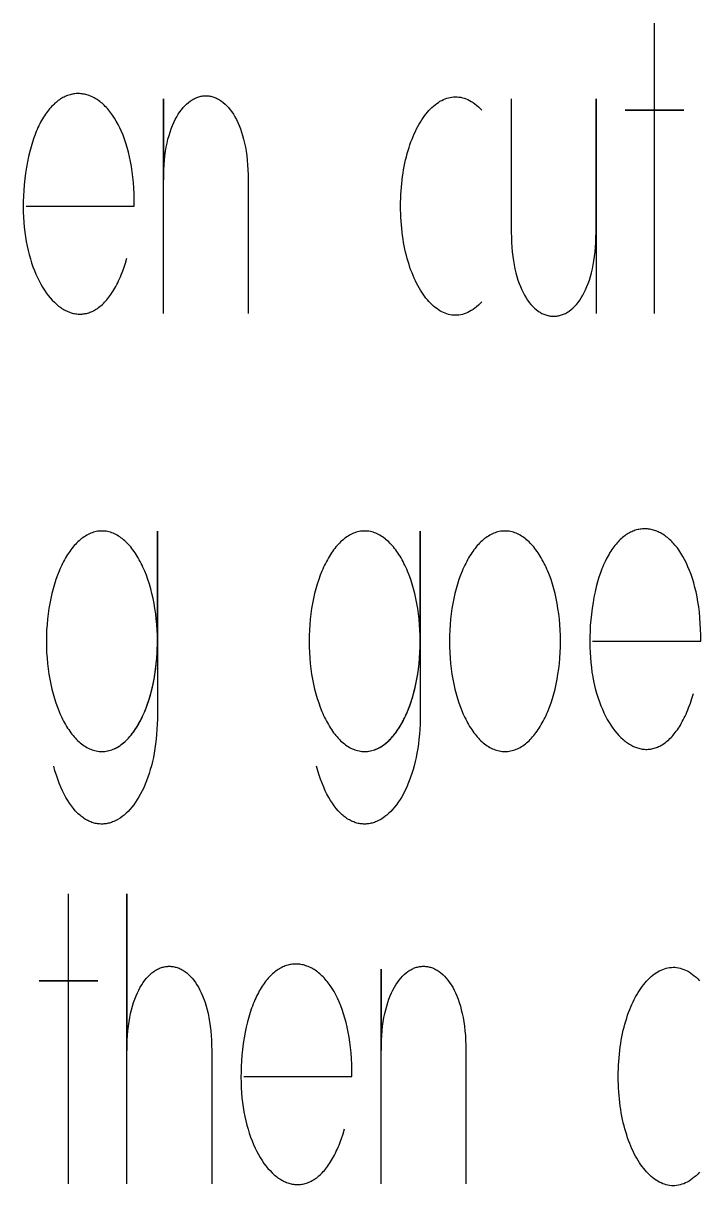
# Model space of a CAD drawing. Extents: x -841 to 6211, y -469 to 2808.
# Drawn here: x -616.8 to -483.8, y 1805.3 to 2033.7 of the extents above; entities that cross this region are included whole.
import ezdxf

# ---------------------------------------------------------------- set-up
doc = ezdxf.new("R2010")
doc.units = 0
doc.layers.add('T5_LOGOLAYER_21', color=18, linetype='CONTINUOUS')

msp = doc.modelspace()

# ---------------------------------------------------------------- linework, layer by layer
at = {"layer": 'T5_LOGOLAYER_21'}
for points in [[(-492.88, 1976.7), (-492.88, 2016.6), (-498.62, 2016.6), (-487.14, 2016.6), (-492.88, 2016.6), (-492.88, 2033.7)], [(-616.27, 1997.79), (-595.04, 1997.79), (-595.04, 1998.99), (-595.07, 2000.16), (-595.12, 2001.3), (-595.2, 2002.41), (-595.31, 2003.49), (-595.43, 2004.53), (-595.59, 2005.54), (-595.76, 2006.52), (-595.96, 2007.47), (-596.17, 2008.38), (-596.41, 2009.26), (-596.67, 2010.11), (-596.94, 2010.92), (-597.23, 2011.7), (-597.54, 2012.44), (-597.86, 2013.15), (-598.2, 2013.83), (-598.56, 2014.47), (-598.92, 2015.08), (-599.3, 2015.65), (-599.5, 2015.92), (-599.7, 2016.18), (-599.9, 2016.44), (-600.1, 2016.69), (-600.31, 2016.92), (-600.51, 2017.15), (-600.72, 2017.37), (-600.94, 2017.58), (-601.15, 2017.78), (-601.37, 2017.97), (-601.59, 2018.16), (-601.81, 2018.33), (-602.03, 2018.5), (-602.26, 2018.65), (-602.48, 2018.8), (-602.71, 2018.94), (-602.94, 2019.06), (-603.17, 2019.18), (-603.4, 2019.29), (-603.63, 2019.39), (-603.87, 2019.48), (-604.1, 2019.57), (-604.33, 2019.64), (-604.57, 2019.7), (-604.81, 2019.76), (-605.04, 2019.8), (-605.28, 2019.83), (-605.52, 2019.86), (-605.76, 2019.88), (-605.99, 2019.88), (-606.23, 2019.88), (-606.47, 2019.87), (-606.71, 2019.84), (-606.94, 2019.81), (-607.18, 2019.77), (-607.42, 2019.72), (-607.65, 2019.66), (-607.89, 2019.59), (-608.12, 2019.51), (-608.36, 2019.42), (-608.59, 2019.32), (-608.82, 2019.21), (-609.05, 2019.09), (-609.28, 2018.96), (-609.5, 2018.82), (-609.73, 2018.67), (-609.95, 2018.51), (-610.18, 2018.34), (-610.4, 2018.16), (-610.62, 2017.97), (-610.83, 2017.77), (-611.05, 2017.56), (-611.26, 2017.34), (-611.47, 2017.11), (-611.68, 2016.87), (-611.88, 2016.62), (-612.08, 2016.36), (-612.28, 2016.09), (-612.48, 2015.81), (-612.68, 2015.52), (-612.87, 2015.22), (-613.05, 2014.91), (-613.24, 2014.59), (-613.42, 2014.26), (-613.6, 2013.91), (-613.77, 2013.56), (-613.94, 2013.2), (-614.11, 2012.82), (-614.27, 2012.44), (-614.43, 2012.04), (-614.59, 2011.64), (-614.74, 2011.22), (-615.03, 2010.36), (-615.3, 2009.45), (-615.56, 2008.5), (-615.79, 2007.51), (-616, 2006.48), (-616.2, 2005.4), (-616.37, 2004.27), (-616.52, 2003.11), (-616.64, 2001.98), (-616.72, 2000.87), (-616.79, 1999.78), (-616.82, 1998.7), (-616.83, 1997.65), (-616.82, 1996.61), (-616.78, 1995.6), (-616.72, 1994.6), (-616.63, 1993.62), (-616.52, 1992.67), (-616.39, 1991.74), (-616.24, 1990.83), (-616.07, 1989.94), (-615.88, 1989.08), (-615.67, 1988.24), (-615.44, 1987.42), (-615.2, 1986.63), (-614.93, 1985.87), (-614.65, 1985.13), (-614.36, 1984.42), (-614.05, 1983.73), (-613.73, 1983.08), (-613.39, 1982.45), (-613.05, 1981.85), (-612.68, 1981.28), (-612.31, 1980.74), (-611.93, 1980.23), (-611.54, 1979.75), (-611.13, 1979.3), (-610.72, 1978.88), (-610.3, 1978.5), (-610.09, 1978.32), (-609.88, 1978.15), (-609.66, 1977.98), (-609.44, 1977.83), (-609.23, 1977.68), (-609.01, 1977.55), (-608.78, 1977.42), (-608.56, 1977.3), (-608.34, 1977.19), (-608.11, 1977.09), (-607.89, 1976.99), (-607.66, 1976.91), (-607.43, 1976.83), (-607.21, 1976.77), (-606.98, 1976.71), (-606.75, 1976.66), (-606.52, 1976.62), (-606.29, 1976.59), (-606.06, 1976.57), (-605.83, 1976.56), (-605.6, 1976.56), (-605.36, 1976.57), (-605.13, 1976.59), (-604.9, 1976.62), (-604.67, 1976.66), (-604.44, 1976.71), (-604.21, 1976.77), (-603.98, 1976.83), (-603.75, 1976.91), (-603.53, 1977), (-603.3, 1977.1), (-603.07, 1977.21), (-602.85, 1977.33), (-602.62, 1977.46), (-602.4, 1977.6), (-602.18, 1977.75), (-601.96, 1977.91), (-601.74, 1978.09), (-601.52, 1978.27), (-601.3, 1978.46), (-601.09, 1978.67), (-600.87, 1978.88), (-600.66, 1979.11), (-600.45, 1979.35), (-600.24, 1979.6), (-600.04, 1979.86), (-599.83, 1980.13), (-599.63, 1980.41), (-599.43, 1980.71), (-599.24, 1981.01), (-599.04, 1981.33), (-598.85, 1981.66), (-598.66, 1982), (-598.47, 1982.35), (-598.29, 1982.72), (-598.11, 1983.1), (-597.93, 1983.48), (-597.75, 1983.88), (-597.58, 1984.3), (-597.41, 1984.72), (-597.09, 1985.61), (-596.77, 1986.54), (-596.47, 1987.53)], [(-589.3, 1976.7), (-589.3, 2018.88), (-589.3, 2002.92), (-589.29, 2003.94), (-589.25, 2004.92), (-589.19, 2005.87), (-589.11, 2006.79), (-589.01, 2007.68), (-588.89, 2008.54), (-588.75, 2009.36), (-588.59, 2010.15), (-588.41, 2010.91), (-588.21, 2011.64), (-588, 2012.33), (-587.77, 2012.99), (-587.52, 2013.62), (-587.26, 2014.22), (-586.99, 2014.78), (-586.7, 2015.32), (-586.4, 2015.82), (-586.09, 2016.29), (-585.77, 2016.72), (-585.44, 2017.12), (-585.1, 2017.5), (-584.75, 2017.83), (-584.4, 2018.14), (-584.04, 2018.42), (-583.85, 2018.54), (-583.67, 2018.66), (-583.48, 2018.77), (-583.29, 2018.87), (-583.1, 2018.96), (-582.91, 2019.05), (-582.72, 2019.12), (-582.53, 2019.19), (-582.34, 2019.25), (-582.15, 2019.3), (-581.95, 2019.35), (-581.76, 2019.38), (-581.57, 2019.41), (-581.37, 2019.43), (-581.18, 2019.45), (-580.98, 2019.45), (-580.79, 2019.45), (-580.59, 2019.43), (-580.4, 2019.41), (-580.2, 2019.38), (-580.01, 2019.35), (-579.81, 2019.3), (-579.62, 2019.25), (-579.43, 2019.19), (-579.24, 2019.12), (-579.05, 2019.05), (-578.86, 2018.96), (-578.67, 2018.87), (-578.48, 2018.77), (-578.29, 2018.66), (-578.11, 2018.54), (-577.93, 2018.42), (-577.56, 2018.14), (-577.21, 2017.83), (-576.86, 2017.5), (-576.52, 2017.12), (-576.19, 2016.72), (-575.87, 2016.29), (-575.56, 2015.82), (-575.26, 2015.32), (-574.97, 2014.78), (-574.7, 2014.22), (-574.44, 2013.62), (-574.2, 2012.99), (-573.97, 2012.33), (-573.75, 2011.64), (-573.56, 2010.91), (-573.38, 2010.15), (-573.21, 2009.36), (-573.07, 2008.54), (-572.95, 2007.68), (-572.85, 2006.79), (-572.77, 2005.87), (-572.71, 2004.92), (-572.67, 2003.94), (-572.66, 2002.92), (-572.66, 1976.7)], [(-526.79, 1978.98), (-527.13, 1978.63), (-527.47, 1978.3), (-527.81, 1978), (-528.16, 1977.73), (-528.5, 1977.48), (-528.85, 1977.26), (-529.2, 1977.06), (-529.54, 1976.88), (-529.89, 1976.73), (-530.24, 1976.61), (-530.59, 1976.51), (-530.93, 1976.43), (-531.28, 1976.37), (-531.63, 1976.34), (-531.97, 1976.33), (-532.32, 1976.34), (-532.66, 1976.38), (-533, 1976.43), (-533.34, 1976.51), (-533.68, 1976.61), (-534.01, 1976.73), (-534.34, 1976.87), (-534.67, 1977.04), (-535, 1977.22), (-535.32, 1977.42), (-535.64, 1977.64), (-535.96, 1977.88), (-536.27, 1978.14), (-536.57, 1978.42), (-536.88, 1978.71), (-537.17, 1979.03), (-537.47, 1979.36), (-537.75, 1979.71), (-538.03, 1980.08), (-538.31, 1980.46), (-538.58, 1980.87), (-538.84, 1981.28), (-539.1, 1981.72), (-539.35, 1982.17), (-539.59, 1982.63), (-539.83, 1983.12), (-540.06, 1983.61), (-540.28, 1984.12), (-540.49, 1984.65), (-540.7, 1985.19), (-540.9, 1985.74), (-541.08, 1986.31), (-541.26, 1986.89), (-541.43, 1987.49), (-541.6, 1988.09), (-541.75, 1988.71), (-541.89, 1989.34), (-542.02, 1989.99), (-542.14, 1990.64), (-542.25, 1991.31), (-542.36, 1991.99), (-542.44, 1992.68), (-542.52, 1993.38), (-542.59, 1994.09), (-542.65, 1994.81), (-542.69, 1995.54), (-542.72, 1996.28), (-542.74, 1997.03), (-542.75, 1997.79), (-542.74, 1998.55), (-542.72, 1999.3), (-542.69, 2000.04), (-542.65, 2000.77), (-542.59, 2001.49), (-542.52, 2002.2), (-542.44, 2002.9), (-542.36, 2003.59), (-542.25, 2004.27), (-542.14, 2004.93), (-542.02, 2005.59), (-541.89, 2006.23), (-541.75, 2006.87), (-541.6, 2007.48), (-541.43, 2008.09), (-541.26, 2008.69), (-541.08, 2009.27), (-540.9, 2009.84), (-540.7, 2010.39), (-540.49, 2010.93), (-540.28, 2011.45), (-540.06, 2011.97), (-539.83, 2012.46), (-539.59, 2012.94), (-539.35, 2013.41), (-539.1, 2013.86), (-538.84, 2014.29), (-538.58, 2014.71), (-538.31, 2015.11), (-538.03, 2015.5), (-537.75, 2015.87), (-537.47, 2016.22), (-537.17, 2016.55), (-536.88, 2016.86), (-536.57, 2017.16), (-536.27, 2017.44), (-535.96, 2017.7), (-535.64, 2017.94), (-535.32, 2018.16), (-535, 2018.36), (-534.67, 2018.54), (-534.34, 2018.7), (-534.01, 2018.84), (-533.68, 2018.97), (-533.34, 2019.06), (-533, 2019.14), (-532.66, 2019.2), (-532.32, 2019.23), (-531.97, 2019.25), (-531.63, 2019.24), (-531.28, 2019.21), (-530.93, 2019.15), (-530.59, 2019.07), (-530.24, 2018.97), (-529.89, 2018.84), (-529.54, 2018.7), (-529.2, 2018.52), (-528.85, 2018.32), (-528.5, 2018.1), (-528.16, 2017.85), (-527.81, 2017.58), (-527.47, 2017.28), (-527.13, 2016.95), (-526.79, 2016.6)], [(-521, 2018.88), (-521, 1992.66), (-520.99, 1991.64), (-520.95, 1990.66), (-520.89, 1989.7), (-520.81, 1988.78), (-520.71, 1987.9), (-520.59, 1987.04), (-520.44, 1986.22), (-520.28, 1985.43), (-520.1, 1984.67), (-519.91, 1983.94), (-519.69, 1983.25), (-519.46, 1982.59), (-519.22, 1981.96), (-518.96, 1981.36), (-518.68, 1980.79), (-518.4, 1980.26), (-518.1, 1979.76), (-517.79, 1979.29), (-517.47, 1978.86), (-517.14, 1978.45), (-516.8, 1978.08), (-516.45, 1977.74), (-516.1, 1977.44), (-515.73, 1977.16), (-515.55, 1977.04), (-515.36, 1976.92), (-515.18, 1976.81), (-514.99, 1976.71), (-514.8, 1976.62), (-514.61, 1976.53), (-514.42, 1976.46), (-514.23, 1976.39), (-514.04, 1976.33), (-513.84, 1976.27), (-513.65, 1976.23), (-513.46, 1976.19), (-513.26, 1976.16), (-513.07, 1976.14), (-512.87, 1976.13), (-512.68, 1976.13), (-512.48, 1976.13), (-512.29, 1976.14), (-512.09, 1976.16), (-511.9, 1976.19), (-511.71, 1976.23), (-511.51, 1976.27), (-511.32, 1976.33), (-511.13, 1976.39), (-510.93, 1976.46), (-510.74, 1976.53), (-510.55, 1976.62), (-510.37, 1976.71), (-510.18, 1976.81), (-509.99, 1976.92), (-509.81, 1977.04), (-509.62, 1977.16), (-509.26, 1977.44), (-508.91, 1977.74), (-508.56, 1978.08), (-508.22, 1978.45), (-507.89, 1978.86), (-507.57, 1979.29), (-507.26, 1979.76), (-506.96, 1980.26), (-506.67, 1980.79), (-506.4, 1981.36), (-506.14, 1981.96), (-505.89, 1982.59), (-505.66, 1983.25), (-505.45, 1983.94), (-505.25, 1984.67), (-505.07, 1985.43), (-504.91, 1986.22), (-504.77, 1987.04), (-504.65, 1987.9), (-504.54, 1988.78), (-504.46, 1989.7), (-504.41, 1990.66), (-504.37, 1991.64), (-504.36, 1992.66), (-504.36, 2018.88), (-504.36, 1976.7)], [(-505.03, 1912.29), (-483.8, 1912.29), (-483.8, 1913.49), (-483.83, 1914.66), (-483.88, 1915.8), (-483.96, 1916.91), (-484.06, 1917.99), (-484.19, 1919.03), (-484.34, 1920.04), (-484.52, 1921.02), (-484.71, 1921.97), (-484.93, 1922.88), (-485.17, 1923.76), (-485.42, 1924.61), (-485.7, 1925.42), (-485.99, 1926.2), (-486.3, 1926.94), (-486.62, 1927.65), (-486.96, 1928.33), (-487.31, 1928.97), (-487.68, 1929.58), (-488.06, 1930.15), (-488.26, 1930.42), (-488.45, 1930.68), (-488.65, 1930.94), (-488.86, 1931.18), (-489.06, 1931.42), (-489.27, 1931.65), (-489.48, 1931.87), (-489.69, 1932.08), (-489.91, 1932.28), (-490.13, 1932.47), (-490.35, 1932.66), (-490.57, 1932.83), (-490.79, 1932.99), (-491.01, 1933.15), (-491.24, 1933.3), (-491.47, 1933.43), (-491.7, 1933.56), (-491.93, 1933.68), (-492.16, 1933.79), (-492.39, 1933.89), (-492.62, 1933.98), (-492.86, 1934.07), (-493.09, 1934.14), (-493.33, 1934.2), (-493.56, 1934.25), (-493.8, 1934.3), (-494.04, 1934.33), (-494.28, 1934.36), (-494.51, 1934.38), (-494.75, 1934.38), (-494.99, 1934.38), (-495.23, 1934.37), (-495.47, 1934.34), (-495.7, 1934.31), (-495.94, 1934.27), (-496.18, 1934.22), (-496.41, 1934.16), (-496.65, 1934.09), (-496.88, 1934.01), (-497.11, 1933.92), (-497.35, 1933.82), (-497.58, 1933.71), (-497.81, 1933.59), (-498.04, 1933.46), (-498.26, 1933.32), (-498.49, 1933.17), (-498.71, 1933.01), (-498.93, 1932.84), (-499.16, 1932.66), (-499.37, 1932.47), (-499.59, 1932.27), (-499.8, 1932.06), (-500.02, 1931.84), (-500.23, 1931.61), (-500.43, 1931.37), (-500.64, 1931.12), (-500.84, 1930.86), (-501.04, 1930.59), (-501.24, 1930.31), (-501.43, 1930.02), (-501.62, 1929.72), (-501.81, 1929.41), (-502, 1929.09), (-502.18, 1928.76), (-502.36, 1928.41), (-502.53, 1928.06), (-502.7, 1927.7), (-502.87, 1927.32), (-503.03, 1926.94), (-503.19, 1926.54), (-503.35, 1926.14), (-503.5, 1925.72), (-503.79, 1924.86), (-504.06, 1923.95), (-504.31, 1923), (-504.55, 1922.01), (-504.76, 1920.97), (-504.95, 1919.9), (-505.13, 1918.77), (-505.28, 1917.61), (-505.39, 1916.48), (-505.48, 1915.37), (-505.54, 1914.28), (-505.58, 1913.2), (-505.59, 1912.15), (-505.57, 1911.11), (-505.54, 1910.1), (-505.47, 1909.1), (-505.39, 1908.12), (-505.28, 1907.17), (-505.15, 1906.24), (-505, 1905.33), (-504.83, 1904.44), (-504.64, 1903.58), (-504.43, 1902.74), (-504.2, 1901.92), (-503.95, 1901.13), (-503.69, 1900.37), (-503.41, 1899.63), (-503.12, 1898.92), (-502.81, 1898.23), (-502.49, 1897.57), (-502.15, 1896.95), (-501.8, 1896.35), (-501.44, 1895.78), (-501.07, 1895.24), (-500.69, 1894.72), (-500.29, 1894.25), (-499.89, 1893.8), (-499.48, 1893.38), (-499.06, 1893), (-498.85, 1892.82), (-498.63, 1892.65), (-498.42, 1892.48), (-498.2, 1892.33), (-497.98, 1892.18), (-497.76, 1892.05), (-497.54, 1891.92), (-497.32, 1891.8), (-497.1, 1891.69), (-496.87, 1891.58), (-496.64, 1891.49), (-496.42, 1891.41), (-496.19, 1891.33), (-495.96, 1891.27), (-495.73, 1891.21), (-495.5, 1891.16), (-495.27, 1891.12), (-495.04, 1891.09), (-494.81, 1891.07), (-494.58, 1891.06), (-494.35, 1891.06), (-494.12, 1891.07), (-493.89, 1891.09), (-493.66, 1891.12), (-493.43, 1891.16), (-493.2, 1891.21), (-492.97, 1891.27), (-492.74, 1891.33), (-492.51, 1891.41), (-492.28, 1891.5), (-492.06, 1891.6), (-491.83, 1891.71), (-491.61, 1891.83), (-491.38, 1891.96), (-491.16, 1892.1), (-490.94, 1892.25), (-490.71, 1892.41), (-490.49, 1892.58), (-490.28, 1892.77), (-490.06, 1892.96), (-489.84, 1893.17), (-489.63, 1893.38), (-489.42, 1893.61), (-489.21, 1893.85), (-489, 1894.1), (-488.8, 1894.36), (-488.59, 1894.63), (-488.39, 1894.91), (-488.19, 1895.21), (-487.99, 1895.51), (-487.8, 1895.83), (-487.61, 1896.16), (-487.42, 1896.5), (-487.23, 1896.85), (-487.05, 1897.22), (-486.87, 1897.59), (-486.69, 1897.98), (-486.51, 1898.38), (-486.34, 1898.8), (-486.17, 1899.22), (-485.84, 1900.11), (-485.53, 1901.04), (-485.23, 1902.03)], [(-601.39, 1890.63), (-601.1, 1890.64), (-600.82, 1890.66), (-600.53, 1890.69), (-600.25, 1890.74), (-599.98, 1890.81), (-599.7, 1890.89), (-599.43, 1890.98), (-599.15, 1891.08), (-598.88, 1891.2), (-598.62, 1891.34), (-598.35, 1891.48), (-598.09, 1891.64), (-597.83, 1891.81), (-597.58, 1891.99), (-597.33, 1892.18), (-597.08, 1892.39), (-596.83, 1892.61), (-596.59, 1892.84), (-596.35, 1893.08), (-596.11, 1893.33), (-595.88, 1893.6), (-595.65, 1893.87), (-595.42, 1894.16), (-595.2, 1894.45), (-594.99, 1894.76), (-594.77, 1895.07), (-594.56, 1895.4), (-594.36, 1895.74), (-594.16, 1896.08), (-593.96, 1896.44), (-593.77, 1896.8), (-593.58, 1897.18), (-593.4, 1897.56), (-593.22, 1897.95), (-593.04, 1898.35), (-592.87, 1898.76), (-592.71, 1899.18), (-592.55, 1899.6), (-592.25, 1900.47), (-591.97, 1901.37), (-591.71, 1902.31), (-591.47, 1903.26), (-591.26, 1904.25), (-591.07, 1905.25), (-590.91, 1906.28), (-590.77, 1907.33), (-590.66, 1908.41), (-590.57, 1909.49), (-590.52, 1910.6), (-590.49, 1911.72), (-590.49, 1912.86), (-590.49, 1933.95), (-590.49, 1898.04), (-590.49, 1897), (-590.52, 1895.98), (-590.58, 1894.98), (-590.65, 1894.01), (-590.74, 1893.06), (-590.85, 1892.13), (-590.98, 1891.23), (-591.13, 1890.34), (-591.29, 1889.49), (-591.47, 1888.66), (-591.67, 1887.85), (-591.89, 1887.07), (-592.12, 1886.31), (-592.36, 1885.58), (-592.62, 1884.87), (-592.9, 1884.19), (-593.18, 1883.53), (-593.48, 1882.91), (-593.79, 1882.31), (-594.11, 1881.73), (-594.44, 1881.19), (-594.79, 1880.67), (-595.14, 1880.18), (-595.5, 1879.72), (-595.87, 1879.28), (-596.25, 1878.88), (-596.63, 1878.5), (-597.03, 1878.16), (-597.42, 1877.84), (-597.83, 1877.56), (-598.24, 1877.3), (-598.65, 1877.08), (-599.07, 1876.88), (-599.28, 1876.8), (-599.49, 1876.72), (-599.7, 1876.65), (-599.91, 1876.59), (-600.13, 1876.54), (-600.34, 1876.49), (-600.55, 1876.45), (-600.77, 1876.42), (-600.98, 1876.4), (-601.2, 1876.39), (-601.41, 1876.38), (-601.63, 1876.39), (-601.84, 1876.4), (-602.05, 1876.42), (-602.27, 1876.44), (-602.48, 1876.48), (-602.7, 1876.52), (-602.91, 1876.58), (-603.12, 1876.64), (-603.34, 1876.71), (-603.55, 1876.79), (-603.76, 1876.87), (-603.97, 1876.97), (-604.18, 1877.07), (-604.39, 1877.19), (-604.6, 1877.31), (-604.8, 1877.44), (-605.01, 1877.58), (-605.21, 1877.72), (-605.42, 1877.88), (-605.62, 1878.05), (-605.82, 1878.22), (-606.02, 1878.4), (-606.22, 1878.6), (-606.61, 1879.01), (-606.99, 1879.46), (-607.37, 1879.94), (-607.74, 1880.46), (-608.1, 1881.02), (-608.45, 1881.62), (-608.79, 1882.25), (-609.12, 1882.93), (-609.44, 1883.64), (-609.75, 1884.39), (-610.05, 1885.18), (-610.33, 1886), (-610.6, 1886.87), (-610.86, 1887.78)], [(-549.78, 1890.63), (-549.5, 1890.64), (-549.21, 1890.66), (-548.93, 1890.69), (-548.65, 1890.74), (-548.37, 1890.81), (-548.09, 1890.89), (-547.82, 1890.98), (-547.55, 1891.08), (-547.28, 1891.2), (-547.01, 1891.34), (-546.75, 1891.48), (-546.49, 1891.64), (-546.23, 1891.81), (-545.97, 1891.99), (-545.72, 1892.18), (-545.47, 1892.39), (-545.23, 1892.61), (-544.98, 1892.84), (-544.74, 1893.08), (-544.51, 1893.33), (-544.27, 1893.6), (-544.04, 1893.87), (-543.82, 1894.16), (-543.6, 1894.45), (-543.38, 1894.76), (-543.17, 1895.07), (-542.96, 1895.4), (-542.75, 1895.74), (-542.55, 1896.08), (-542.35, 1896.44), (-542.16, 1896.8), (-541.97, 1897.18), (-541.79, 1897.56), (-541.61, 1897.95), (-541.44, 1898.35), (-541.27, 1898.76), (-541.11, 1899.18), (-540.95, 1899.6), (-540.65, 1900.47), (-540.36, 1901.37), (-540.11, 1902.31), (-539.87, 1903.26), (-539.66, 1904.25), (-539.47, 1905.25), (-539.3, 1906.28), (-539.17, 1907.33), (-539.05, 1908.41), (-538.97, 1909.49), (-538.91, 1910.6), (-538.88, 1911.72), (-538.88, 1912.86), (-538.88, 1933.95), (-538.88, 1898.04), (-538.89, 1897), (-538.92, 1895.98), (-538.97, 1894.98), (-539.04, 1894.01), (-539.13, 1893.06), (-539.24, 1892.13), (-539.37, 1891.23), (-539.52, 1890.34), (-539.69, 1889.49), (-539.87, 1888.66), (-540.07, 1887.85), (-540.28, 1887.07), (-540.51, 1886.31), (-540.76, 1885.58), (-541.02, 1884.87), (-541.29, 1884.19), (-541.58, 1883.53), (-541.88, 1882.91), (-542.19, 1882.31), (-542.51, 1881.73), (-542.84, 1881.19), (-543.18, 1880.67), (-543.54, 1880.18), (-543.9, 1879.72), (-544.27, 1879.28), (-544.64, 1878.88), (-545.03, 1878.5), (-545.42, 1878.16), (-545.82, 1877.84), (-546.22, 1877.56), (-546.63, 1877.3), (-547.05, 1877.08), (-547.46, 1876.88), (-547.67, 1876.8), (-547.89, 1876.72), (-548.1, 1876.65), (-548.31, 1876.59), (-548.52, 1876.54), (-548.74, 1876.49), (-548.95, 1876.45), (-549.16, 1876.42), (-549.38, 1876.4), (-549.59, 1876.39), (-549.81, 1876.38), (-550.02, 1876.39), (-550.24, 1876.4), (-550.45, 1876.42), (-550.66, 1876.44), (-550.88, 1876.48), (-551.09, 1876.52), (-551.31, 1876.58), (-551.52, 1876.64), (-551.73, 1876.71), (-551.94, 1876.79), (-552.16, 1876.87), (-552.37, 1876.97), (-552.58, 1877.07), (-552.78, 1877.19), (-552.99, 1877.31), (-553.2, 1877.44), (-553.41, 1877.58), (-553.61, 1877.72), (-553.81, 1877.88), (-554.02, 1878.05), (-554.22, 1878.22), (-554.42, 1878.4), (-554.61, 1878.6), (-555.01, 1879.01), (-555.39, 1879.46), (-555.77, 1879.94), (-556.13, 1880.46), (-556.49, 1881.02), (-556.85, 1881.62), (-557.19, 1882.25), (-557.52, 1882.93), (-557.84, 1883.64), (-558.15, 1884.39), (-558.44, 1885.18), (-558.73, 1886), (-559, 1886.87), (-559.25, 1887.78)], [(-607.95, 1805.7), (-607.95, 1845.6), (-613.69, 1845.6), (-602.21, 1845.6), (-607.95, 1845.6), (-607.95, 1862.7)], [(-596.47, 1805.7), (-596.47, 1862.7), (-596.47, 1831.92), (-596.46, 1832.93), (-596.43, 1833.92), (-596.37, 1834.87), (-596.29, 1835.79), (-596.18, 1836.68), (-596.06, 1837.53), (-595.92, 1838.36), (-595.76, 1839.15), (-595.58, 1839.91), (-595.38, 1840.63), (-595.17, 1841.33), (-594.94, 1841.99), (-594.69, 1842.62), (-594.43, 1843.22), (-594.16, 1843.78), (-593.87, 1844.31), (-593.57, 1844.82), (-593.27, 1845.28), (-592.94, 1845.72), (-592.61, 1846.12), (-592.27, 1846.49), (-591.93, 1846.83), (-591.57, 1847.14), (-591.21, 1847.41), (-591.02, 1847.54), (-590.84, 1847.66), (-590.65, 1847.77), (-590.47, 1847.87), (-590.28, 1847.96), (-590.09, 1848.04), (-589.9, 1848.12), (-589.71, 1848.19), (-589.51, 1848.25), (-589.32, 1848.3), (-589.13, 1848.35), (-588.93, 1848.38), (-588.74, 1848.41), (-588.54, 1848.43), (-588.35, 1848.44), (-588.15, 1848.45), (-587.96, 1848.44), (-587.76, 1848.43), (-587.57, 1848.41), (-587.37, 1848.38), (-587.18, 1848.35), (-586.99, 1848.3), (-586.79, 1848.25), (-586.6, 1848.19), (-586.41, 1848.12), (-586.22, 1848.04), (-586.03, 1847.96), (-585.84, 1847.87), (-585.65, 1847.77), (-585.47, 1847.66), (-585.28, 1847.54), (-585.1, 1847.41), (-584.74, 1847.14), (-584.38, 1846.83), (-584.03, 1846.49), (-583.69, 1846.12), (-583.36, 1845.72), (-583.04, 1845.28), (-582.73, 1844.82), (-582.43, 1844.31), (-582.15, 1843.78), (-581.87, 1843.22), (-581.61, 1842.62), (-581.37, 1841.99), (-581.14, 1841.33), (-580.92, 1840.63), (-580.73, 1839.91), (-580.55, 1839.15), (-580.39, 1838.36), (-580.24, 1837.53), (-580.12, 1836.68), (-580.02, 1835.79), (-579.94, 1834.87), (-579.88, 1833.92), (-579.85, 1832.93), (-579.83, 1831.92), (-579.83, 1805.7)], [(-573.52, 1826.79), (-552.29, 1826.79), (-552.29, 1827.99), (-552.32, 1829.16), (-552.37, 1830.3), (-552.45, 1831.41), (-552.56, 1832.49), (-552.69, 1833.53), (-552.84, 1834.54), (-553.01, 1835.52), (-553.21, 1836.47), (-553.42, 1837.38), (-553.66, 1838.26), (-553.92, 1839.1), (-554.19, 1839.92), (-554.48, 1840.7), (-554.79, 1841.44), (-555.11, 1842.15), (-555.45, 1842.83), (-555.81, 1843.47), (-556.18, 1844.07), (-556.56, 1844.65), (-556.75, 1844.92), (-556.95, 1845.18), (-557.15, 1845.44), (-557.35, 1845.68), (-557.56, 1845.92), (-557.76, 1846.15), (-557.97, 1846.37), (-558.19, 1846.58), (-558.4, 1846.78), (-558.62, 1846.97), (-558.84, 1847.15), (-559.06, 1847.33), (-559.28, 1847.49), (-559.51, 1847.65), (-559.73, 1847.8), (-559.96, 1847.93), (-560.19, 1848.06), (-560.42, 1848.18), (-560.65, 1848.29), (-560.88, 1848.39), (-561.12, 1848.48), (-561.35, 1848.56), (-561.59, 1848.64), (-561.82, 1848.7), (-562.06, 1848.75), (-562.3, 1848.8), (-562.53, 1848.83), (-562.77, 1848.86), (-563.01, 1848.87), (-563.25, 1848.88), (-563.48, 1848.88), (-563.72, 1848.87), (-563.96, 1848.84), (-564.2, 1848.81), (-564.43, 1848.77), (-564.67, 1848.72), (-564.9, 1848.66), (-565.14, 1848.59), (-565.37, 1848.51), (-565.61, 1848.42), (-565.84, 1848.32), (-566.07, 1848.21), (-566.3, 1848.09), (-566.53, 1847.96), (-566.76, 1847.82), (-566.98, 1847.67), (-567.21, 1847.51), (-567.43, 1847.34), (-567.65, 1847.16), (-567.87, 1846.97), (-568.08, 1846.77), (-568.3, 1846.56), (-568.51, 1846.34), (-568.72, 1846.11), (-568.93, 1845.87), (-569.13, 1845.62), (-569.34, 1845.36), (-569.54, 1845.09), (-569.73, 1844.81), (-569.93, 1844.52), (-570.12, 1844.22), (-570.31, 1843.91), (-570.49, 1843.59), (-570.67, 1843.25), (-570.85, 1842.91), (-571.02, 1842.56), (-571.19, 1842.2), (-571.36, 1841.82), (-571.52, 1841.44), (-571.68, 1841.04), (-571.84, 1840.64), (-571.99, 1840.22), (-572.28, 1839.36), (-572.55, 1838.45), (-572.81, 1837.5), (-573.04, 1836.51), (-573.26, 1835.47), (-573.45, 1834.4), (-573.62, 1833.27), (-573.77, 1832.11), (-573.89, 1830.98), (-573.98, 1829.87), (-574.04, 1828.78), (-574.07, 1827.7), (-574.08, 1826.65), (-574.07, 1825.61), (-574.03, 1824.59), (-573.97, 1823.6), (-573.88, 1822.62), (-573.77, 1821.67), (-573.64, 1820.74), (-573.49, 1819.83), (-573.32, 1818.94), (-573.13, 1818.07), (-572.92, 1817.24), (-572.69, 1816.42), (-572.45, 1815.63), (-572.18, 1814.87), (-571.91, 1814.13), (-571.61, 1813.42), (-571.3, 1812.73), (-570.98, 1812.07), (-570.65, 1811.45), (-570.3, 1810.85), (-569.94, 1810.28), (-569.56, 1809.73), (-569.18, 1809.22), (-568.79, 1808.74), (-568.38, 1808.3), (-567.97, 1807.88), (-567.55, 1807.5), (-567.34, 1807.32), (-567.13, 1807.15), (-566.91, 1806.98), (-566.7, 1806.83), (-566.48, 1806.68), (-566.26, 1806.55), (-566.04, 1806.42), (-565.81, 1806.3), (-565.59, 1806.19), (-565.36, 1806.08), (-565.14, 1805.99), (-564.91, 1805.91), (-564.68, 1805.83), (-564.46, 1805.77), (-564.23, 1805.71), (-564, 1805.66), (-563.77, 1805.62), (-563.54, 1805.59), (-563.31, 1805.57), (-563.08, 1805.56), (-562.85, 1805.56), (-562.62, 1805.57), (-562.38, 1805.59), (-562.15, 1805.62), (-561.92, 1805.66), (-561.69, 1805.71), (-561.46, 1805.76), (-561.23, 1805.83), (-561.01, 1805.91), (-560.78, 1806), (-560.55, 1806.1), (-560.32, 1806.21), (-560.1, 1806.33), (-559.87, 1806.46), (-559.65, 1806.6), (-559.43, 1806.75), (-559.21, 1806.91), (-558.99, 1807.08), (-558.77, 1807.27), (-558.55, 1807.46), (-558.34, 1807.67), (-558.12, 1807.88), (-557.91, 1808.11), (-557.7, 1808.35), (-557.49, 1808.6), (-557.29, 1808.86), (-557.08, 1809.13), (-556.88, 1809.41), (-556.68, 1809.71), (-556.49, 1810.01), (-556.29, 1810.33), (-556.1, 1810.66), (-555.91, 1811), (-555.72, 1811.35), (-555.54, 1811.72), (-555.36, 1812.09), (-555.18, 1812.48), (-555.01, 1812.88), (-554.83, 1813.29), (-554.67, 1813.72), (-554.34, 1814.61), (-554.02, 1815.54), (-553.72, 1816.53)], [(-546.55, 1805.7), (-546.55, 1847.88), (-546.55, 1831.92), (-546.54, 1832.93), (-546.5, 1833.92), (-546.45, 1834.87), (-546.37, 1835.79), (-546.26, 1836.68), (-546.14, 1837.53), (-546, 1838.36), (-545.84, 1839.15), (-545.66, 1839.91), (-545.46, 1840.63), (-545.25, 1841.33), (-545.02, 1841.99), (-544.77, 1842.62), (-544.51, 1843.22), (-544.24, 1843.78), (-543.95, 1844.31), (-543.65, 1844.82), (-543.34, 1845.28), (-543.02, 1845.72), (-542.69, 1846.12), (-542.35, 1846.49), (-542.01, 1846.83), (-541.65, 1847.14), (-541.29, 1847.41), (-541.1, 1847.54), (-540.92, 1847.66), (-540.73, 1847.77), (-540.54, 1847.87), (-540.36, 1847.96), (-540.17, 1848.04), (-539.98, 1848.12), (-539.78, 1848.19), (-539.59, 1848.25), (-539.4, 1848.3), (-539.2, 1848.35), (-539.01, 1848.38), (-538.82, 1848.41), (-538.62, 1848.43), (-538.43, 1848.44), (-538.23, 1848.45), (-538.04, 1848.44), (-537.84, 1848.43), (-537.65, 1848.41), (-537.45, 1848.38), (-537.26, 1848.35), (-537.07, 1848.3), (-536.87, 1848.25), (-536.68, 1848.19), (-536.49, 1848.12), (-536.3, 1848.04), (-536.11, 1847.96), (-535.92, 1847.87), (-535.73, 1847.77), (-535.55, 1847.66), (-535.36, 1847.54), (-535.18, 1847.41), (-534.81, 1847.14), (-534.46, 1846.83), (-534.11, 1846.49), (-533.77, 1846.12), (-533.44, 1845.72), (-533.12, 1845.28), (-532.81, 1844.82), (-532.51, 1844.31), (-532.23, 1843.78), (-531.95, 1843.22), (-531.69, 1842.62), (-531.45, 1841.99), (-531.22, 1841.33), (-531, 1840.63), (-530.81, 1839.91), (-530.63, 1839.15), (-530.47, 1838.36), (-530.32, 1837.53), (-530.2, 1836.68), (-530.1, 1835.79), (-530.02, 1834.87), (-529.96, 1833.92), (-529.92, 1832.93), (-529.91, 1831.92), (-529.91, 1805.7)], [(-484.05, 1807.98), (-484.38, 1807.63), (-484.72, 1807.3), (-485.07, 1807), (-485.41, 1806.73), (-485.75, 1806.48), (-486.1, 1806.25), (-486.45, 1806.05), (-486.79, 1805.88), (-487.14, 1805.73), (-487.49, 1805.61), (-487.84, 1805.5), (-488.19, 1805.43), (-488.53, 1805.37), (-488.88, 1805.34), (-489.23, 1805.33), (-489.57, 1805.34), (-489.91, 1805.38), (-490.25, 1805.43), (-490.59, 1805.51), (-490.93, 1805.61), (-491.26, 1805.73), (-491.6, 1805.87), (-491.93, 1806.03), (-492.25, 1806.22), (-492.57, 1806.42), (-492.89, 1806.64), (-493.21, 1806.88), (-493.52, 1807.14), (-493.82, 1807.42), (-494.13, 1807.71), (-494.42, 1808.03), (-494.72, 1808.36), (-495, 1808.71), (-495.28, 1809.08), (-495.56, 1809.46), (-495.83, 1809.86), (-496.09, 1810.28), (-496.35, 1810.72), (-496.6, 1811.17), (-496.84, 1811.63), (-497.08, 1812.11), (-497.31, 1812.61), (-497.53, 1813.12), (-497.74, 1813.65), (-497.95, 1814.19), (-498.15, 1814.74), (-498.34, 1815.31), (-498.52, 1815.89), (-498.69, 1816.48), (-498.85, 1817.09), (-499, 1817.71), (-499.14, 1818.34), (-499.27, 1818.99), (-499.39, 1819.64), (-499.51, 1820.31), (-499.61, 1820.99), (-499.7, 1821.68), (-499.77, 1822.38), (-499.84, 1823.09), (-499.9, 1823.81), (-499.94, 1824.54), (-499.97, 1825.28), (-499.99, 1826.03), (-500, 1826.79), (-499.99, 1827.55), (-499.97, 1828.29), (-499.94, 1829.03), (-499.9, 1829.76), (-499.84, 1830.49), (-499.77, 1831.2), (-499.7, 1831.9), (-499.61, 1832.59), (-499.51, 1833.26), (-499.39, 1833.93), (-499.27, 1834.59), (-499.14, 1835.23), (-499, 1835.86), (-498.85, 1836.48), (-498.69, 1837.09), (-498.52, 1837.68), (-498.34, 1838.27), (-498.15, 1838.83), (-497.95, 1839.39), (-497.74, 1839.93), (-497.53, 1840.45), (-497.31, 1840.96), (-497.08, 1841.46), (-496.84, 1841.94), (-496.6, 1842.41), (-496.35, 1842.86), (-496.09, 1843.29), (-495.83, 1843.71), (-495.56, 1844.11), (-495.28, 1844.5), (-495, 1844.86), (-494.72, 1845.21), (-494.42, 1845.55), (-494.13, 1845.86), (-493.82, 1846.16), (-493.52, 1846.44), (-493.21, 1846.7), (-492.89, 1846.94), (-492.57, 1847.16), (-492.25, 1847.36), (-491.93, 1847.54), (-491.6, 1847.7), (-491.26, 1847.84), (-490.93, 1847.96), (-490.59, 1848.06), (-490.25, 1848.14), (-489.91, 1848.2), (-489.57, 1848.23), (-489.23, 1848.25), (-488.88, 1848.24), (-488.53, 1848.2), (-488.19, 1848.15), (-487.84, 1848.07), (-487.49, 1847.97), (-487.14, 1847.84), (-486.79, 1847.69), (-486.45, 1847.52), (-486.1, 1847.32), (-485.75, 1847.1), (-485.41, 1846.85), (-485.07, 1846.57), (-484.72, 1846.28), (-484.38, 1845.95), (-484.05, 1845.6)]]:
    msp.add_lwpolyline(points, dxfattribs=at)
for points in [[(-601.39, 1890.63), (-601.11, 1890.63), (-600.83, 1890.66), (-600.55, 1890.69), (-600.27, 1890.74), (-600, 1890.8), (-599.73, 1890.88), (-599.46, 1890.97), (-599.19, 1891.07), (-598.93, 1891.18), (-598.66, 1891.31), (-598.4, 1891.45), (-598.15, 1891.6), (-597.89, 1891.77), (-597.64, 1891.94), (-597.39, 1892.13), (-597.15, 1892.33), (-596.9, 1892.54), (-596.66, 1892.76), (-596.43, 1893), (-596.19, 1893.24), (-595.96, 1893.5), (-595.74, 1893.76), (-595.51, 1894.04), (-595.29, 1894.33), (-595.08, 1894.62), (-594.87, 1894.93), (-594.66, 1895.25), (-594.45, 1895.57), (-594.25, 1895.91), (-594.06, 1896.25), (-593.87, 1896.61), (-593.68, 1896.97), (-593.5, 1897.34), (-593.32, 1897.72), (-593.15, 1898.11), (-592.98, 1898.51), (-592.65, 1899.33), (-592.35, 1900.18), (-592.07, 1901.06), (-591.8, 1901.96), (-591.56, 1902.9), (-591.34, 1903.86), (-591.15, 1904.84), (-590.98, 1905.85), (-590.83, 1906.87), (-590.71, 1907.92), (-590.61, 1908.99), (-590.54, 1910.07), (-590.5, 1911.17), (-590.49, 1912.29), (-590.5, 1913.4), (-590.54, 1914.5), (-590.61, 1915.59), (-590.71, 1916.65), (-590.83, 1917.7), (-590.98, 1918.73), (-591.15, 1919.74), (-591.34, 1920.72), (-591.56, 1921.68), (-591.8, 1922.61), (-592.07, 1923.52), (-592.35, 1924.4), (-592.65, 1925.25), (-592.98, 1926.07), (-593.15, 1926.46), (-593.32, 1926.85), (-593.5, 1927.23), (-593.68, 1927.6), (-593.87, 1927.97), (-594.06, 1928.32), (-594.25, 1928.67), (-594.45, 1929), (-594.66, 1929.33), (-594.87, 1929.65), (-595.08, 1929.95), (-595.29, 1930.25), (-595.51, 1930.54), (-595.74, 1930.81), (-595.96, 1931.08), (-596.19, 1931.33), (-596.43, 1931.58), (-596.66, 1931.81), (-596.9, 1932.03), (-597.15, 1932.25), (-597.39, 1932.45), (-597.64, 1932.63), (-597.89, 1932.81), (-598.15, 1932.97), (-598.4, 1933.13), (-598.66, 1933.27), (-598.93, 1933.39), (-599.19, 1933.51), (-599.46, 1933.61), (-599.73, 1933.7), (-600, 1933.77), (-600.27, 1933.84), (-600.55, 1933.89), (-600.83, 1933.92), (-601.11, 1933.94), (-601.39, 1933.95), (-601.67, 1933.94), (-601.95, 1933.92), (-602.23, 1933.89), (-602.5, 1933.84), (-602.78, 1933.77), (-603.05, 1933.7), (-603.32, 1933.61), (-603.59, 1933.51), (-603.85, 1933.39), (-604.11, 1933.27), (-604.37, 1933.13), (-604.63, 1932.97), (-604.89, 1932.81), (-605.14, 1932.63), (-605.39, 1932.45), (-605.63, 1932.25), (-605.88, 1932.03), (-606.12, 1931.81), (-606.35, 1931.58), (-606.59, 1931.33), (-606.82, 1931.08), (-607.04, 1930.81), (-607.27, 1930.54), (-607.48, 1930.25), (-607.7, 1929.95), (-607.91, 1929.65), (-608.12, 1929.33), (-608.32, 1929), (-608.52, 1928.67), (-608.72, 1928.32), (-608.91, 1927.97), (-609.1, 1927.6), (-609.28, 1927.23), (-609.46, 1926.85), (-609.63, 1926.46), (-609.8, 1926.07), (-610.13, 1925.25), (-610.43, 1924.4), (-610.71, 1923.52), (-610.98, 1922.61), (-611.22, 1921.68), (-611.43, 1920.72), (-611.63, 1919.74), (-611.8, 1918.73), (-611.95, 1917.7), (-612.07, 1916.65), (-612.17, 1915.59), (-612.24, 1914.5), (-612.28, 1913.4), (-612.29, 1912.29), (-612.28, 1911.17), (-612.24, 1910.07), (-612.17, 1908.99), (-612.07, 1907.92), (-611.95, 1906.87), (-611.8, 1905.85), (-611.63, 1904.84), (-611.43, 1903.86), (-611.22, 1902.9), (-610.98, 1901.96), (-610.71, 1901.06), (-610.43, 1900.18), (-610.13, 1899.33), (-609.8, 1898.51), (-609.63, 1898.11), (-609.46, 1897.72), (-609.28, 1897.34), (-609.1, 1896.97), (-608.91, 1896.61), (-608.72, 1896.25), (-608.52, 1895.91), (-608.32, 1895.57), (-608.12, 1895.25), (-607.91, 1894.93), (-607.7, 1894.62), (-607.48, 1894.33), (-607.27, 1894.04), (-607.04, 1893.76), (-606.82, 1893.5), (-606.59, 1893.24), (-606.35, 1893), (-606.12, 1892.76), (-605.88, 1892.54), (-605.63, 1892.33), (-605.39, 1892.13), (-605.14, 1891.94), (-604.89, 1891.77), (-604.63, 1891.6), (-604.37, 1891.45), (-604.11, 1891.31), (-603.85, 1891.18), (-603.59, 1891.07), (-603.32, 1890.97), (-603.05, 1890.88), (-602.78, 1890.8), (-602.5, 1890.74), (-602.23, 1890.69), (-601.95, 1890.66), (-601.67, 1890.63)], [(-549.78, 1890.63), (-549.5, 1890.63), (-549.22, 1890.66), (-548.95, 1890.69), (-548.67, 1890.74), (-548.4, 1890.8), (-548.12, 1890.88), (-547.85, 1890.97), (-547.59, 1891.07), (-547.32, 1891.18), (-547.06, 1891.31), (-546.8, 1891.45), (-546.54, 1891.6), (-546.29, 1891.77), (-546.04, 1891.94), (-545.79, 1892.13), (-545.54, 1892.33), (-545.3, 1892.54), (-545.06, 1892.76), (-544.82, 1893), (-544.59, 1893.24), (-544.36, 1893.5), (-544.13, 1893.76), (-543.91, 1894.04), (-543.69, 1894.33), (-543.47, 1894.62), (-543.26, 1894.93), (-543.05, 1895.25), (-542.85, 1895.57), (-542.65, 1895.91), (-542.45, 1896.25), (-542.26, 1896.61), (-542.08, 1896.97), (-541.89, 1897.34), (-541.71, 1897.72), (-541.54, 1898.11), (-541.37, 1898.51), (-541.05, 1899.33), (-540.74, 1900.18), (-540.46, 1901.06), (-540.2, 1901.96), (-539.96, 1902.9), (-539.74, 1903.86), (-539.54, 1904.84), (-539.37, 1905.85), (-539.23, 1906.87), (-539.1, 1907.92), (-539.01, 1908.99), (-538.94, 1910.07), (-538.9, 1911.17), (-538.88, 1912.29), (-538.9, 1913.4), (-538.94, 1914.5), (-539.01, 1915.59), (-539.1, 1916.65), (-539.23, 1917.7), (-539.37, 1918.73), (-539.54, 1919.74), (-539.74, 1920.72), (-539.96, 1921.68), (-540.2, 1922.61), (-540.46, 1923.52), (-540.74, 1924.4), (-541.05, 1925.25), (-541.37, 1926.07), (-541.54, 1926.46), (-541.71, 1926.85), (-541.89, 1927.23), (-542.08, 1927.6), (-542.26, 1927.97), (-542.45, 1928.32), (-542.65, 1928.67), (-542.85, 1929), (-543.05, 1929.33), (-543.26, 1929.65), (-543.47, 1929.95), (-543.69, 1930.25), (-543.91, 1930.54), (-544.13, 1930.81), (-544.36, 1931.08), (-544.59, 1931.33), (-544.82, 1931.58), (-545.06, 1931.81), (-545.3, 1932.03), (-545.54, 1932.25), (-545.79, 1932.45), (-546.04, 1932.63), (-546.29, 1932.81), (-546.54, 1932.97), (-546.8, 1933.13), (-547.06, 1933.27), (-547.32, 1933.39), (-547.59, 1933.51), (-547.85, 1933.61), (-548.12, 1933.7), (-548.4, 1933.77), (-548.67, 1933.84), (-548.95, 1933.89), (-549.22, 1933.92), (-549.5, 1933.94), (-549.78, 1933.95), (-550.07, 1933.94), (-550.35, 1933.92), (-550.62, 1933.89), (-550.9, 1933.84), (-551.17, 1933.77), (-551.44, 1933.7), (-551.71, 1933.61), (-551.98, 1933.51), (-552.25, 1933.39), (-552.51, 1933.27), (-552.77, 1933.13), (-553.03, 1932.97), (-553.28, 1932.81), (-553.53, 1932.63), (-553.78, 1932.45), (-554.03, 1932.25), (-554.27, 1932.03), (-554.51, 1931.81), (-554.75, 1931.58), (-554.98, 1931.33), (-555.21, 1931.08), (-555.44, 1930.81), (-555.66, 1930.54), (-555.88, 1930.25), (-556.1, 1929.95), (-556.31, 1929.65), (-556.52, 1929.33), (-556.72, 1929), (-556.92, 1928.67), (-557.12, 1928.32), (-557.31, 1927.97), (-557.49, 1927.6), (-557.68, 1927.23), (-557.85, 1926.85), (-558.03, 1926.46), (-558.2, 1926.07), (-558.52, 1925.25), (-558.82, 1924.4), (-559.11, 1923.52), (-559.37, 1922.61), (-559.61, 1921.68), (-559.83, 1920.72), (-560.03, 1919.74), (-560.2, 1918.73), (-560.34, 1917.7), (-560.47, 1916.65), (-560.56, 1915.59), (-560.63, 1914.5), (-560.67, 1913.4), (-560.69, 1912.29), (-560.67, 1911.17), (-560.63, 1910.07), (-560.56, 1908.99), (-560.47, 1907.92), (-560.34, 1906.87), (-560.2, 1905.85), (-560.03, 1904.84), (-559.83, 1903.86), (-559.61, 1902.9), (-559.37, 1901.96), (-559.11, 1901.06), (-558.82, 1900.18), (-558.52, 1899.33), (-558.2, 1898.51), (-558.03, 1898.11), (-557.85, 1897.72), (-557.68, 1897.34), (-557.49, 1896.97), (-557.31, 1896.61), (-557.12, 1896.25), (-556.92, 1895.91), (-556.72, 1895.57), (-556.52, 1895.25), (-556.31, 1894.93), (-556.1, 1894.62), (-555.88, 1894.33), (-555.66, 1894.04), (-555.44, 1893.76), (-555.21, 1893.5), (-554.98, 1893.24), (-554.75, 1893), (-554.51, 1892.76), (-554.27, 1892.54), (-554.03, 1892.33), (-553.78, 1892.13), (-553.53, 1891.94), (-553.28, 1891.77), (-553.03, 1891.6), (-552.77, 1891.45), (-552.51, 1891.31), (-552.25, 1891.18), (-551.98, 1891.07), (-551.71, 1890.97), (-551.44, 1890.88), (-551.17, 1890.8), (-550.9, 1890.74), (-550.62, 1890.69), (-550.35, 1890.66), (-550.07, 1890.63)], [(-522.24, 1890.63), (-521.96, 1890.63), (-521.68, 1890.66), (-521.4, 1890.69), (-521.13, 1890.74), (-520.85, 1890.8), (-520.58, 1890.88), (-520.31, 1890.97), (-520.04, 1891.07), (-519.78, 1891.18), (-519.52, 1891.31), (-519.26, 1891.45), (-519, 1891.6), (-518.75, 1891.77), (-518.49, 1891.94), (-518.24, 1892.13), (-518, 1892.33), (-517.76, 1892.54), (-517.52, 1892.76), (-517.28, 1893), (-517.05, 1893.24), (-516.81, 1893.5), (-516.59, 1893.76), (-516.37, 1894.04), (-516.15, 1894.33), (-515.93, 1894.62), (-515.72, 1894.93), (-515.51, 1895.25), (-515.31, 1895.57), (-515.11, 1895.91), (-514.91, 1896.25), (-514.72, 1896.61), (-514.53, 1896.97), (-514.35, 1897.34), (-514.17, 1897.72), (-514, 1898.11), (-513.83, 1898.51), (-513.51, 1899.33), (-513.2, 1900.18), (-512.92, 1901.06), (-512.66, 1901.96), (-512.41, 1902.9), (-512.2, 1903.86), (-512, 1904.84), (-511.83, 1905.85), (-511.68, 1906.87), (-511.56, 1907.92), (-511.46, 1908.99), (-511.4, 1910.07), (-511.35, 1911.17), (-511.34, 1912.29), (-511.35, 1913.4), (-511.4, 1914.5), (-511.46, 1915.59), (-511.56, 1916.65), (-511.68, 1917.7), (-511.83, 1918.73), (-512, 1919.74), (-512.2, 1920.72), (-512.41, 1921.68), (-512.66, 1922.61), (-512.92, 1923.52), (-513.2, 1924.4), (-513.51, 1925.25), (-513.83, 1926.07), (-514, 1926.46), (-514.17, 1926.85), (-514.35, 1927.23), (-514.53, 1927.6), (-514.72, 1927.97), (-514.91, 1928.32), (-515.11, 1928.67), (-515.31, 1929), (-515.51, 1929.33), (-515.72, 1929.65), (-515.93, 1929.95), (-516.15, 1930.25), (-516.37, 1930.54), (-516.59, 1930.81), (-516.81, 1931.08), (-517.05, 1931.33), (-517.28, 1931.58), (-517.52, 1931.81), (-517.76, 1932.03), (-518, 1932.25), (-518.24, 1932.45), (-518.49, 1932.63), (-518.75, 1932.81), (-519, 1932.97), (-519.26, 1933.13), (-519.52, 1933.27), (-519.78, 1933.39), (-520.04, 1933.51), (-520.31, 1933.61), (-520.58, 1933.7), (-520.85, 1933.77), (-521.13, 1933.84), (-521.4, 1933.89), (-521.68, 1933.92), (-521.96, 1933.94), (-522.24, 1933.95), (-522.52, 1933.94), (-522.8, 1933.92), (-523.08, 1933.89), (-523.36, 1933.84), (-523.63, 1933.77), (-523.9, 1933.7), (-524.17, 1933.61), (-524.44, 1933.51), (-524.7, 1933.39), (-524.97, 1933.27), (-525.23, 1933.13), (-525.48, 1932.97), (-525.74, 1932.81), (-525.99, 1932.63), (-526.24, 1932.45), (-526.49, 1932.25), (-526.73, 1932.03), (-526.97, 1931.81), (-527.21, 1931.58), (-527.44, 1931.33), (-527.67, 1931.08), (-527.9, 1930.81), (-528.12, 1930.54), (-528.34, 1930.25), (-528.55, 1929.95), (-528.76, 1929.65), (-528.97, 1929.33), (-529.18, 1929), (-529.38, 1928.67), (-529.57, 1928.32), (-529.76, 1927.97), (-529.95, 1927.6), (-530.13, 1927.23), (-530.31, 1926.85), (-530.49, 1926.46), (-530.65, 1926.07), (-530.98, 1925.25), (-531.28, 1924.4), (-531.57, 1923.52), (-531.83, 1922.61), (-532.07, 1921.68), (-532.29, 1920.72), (-532.48, 1919.74), (-532.65, 1918.73), (-532.8, 1917.7), (-532.92, 1916.65), (-533.02, 1915.59), (-533.09, 1914.5), (-533.13, 1913.4), (-533.14, 1912.29), (-533.13, 1911.17), (-533.09, 1910.07), (-533.02, 1908.99), (-532.92, 1907.92), (-532.8, 1906.87), (-532.65, 1905.85), (-532.48, 1904.84), (-532.29, 1903.86), (-532.07, 1902.9), (-531.83, 1901.96), (-531.57, 1901.06), (-531.28, 1900.18), (-530.98, 1899.33), (-530.65, 1898.51), (-530.49, 1898.11), (-530.31, 1897.72), (-530.13, 1897.34), (-529.95, 1896.97), (-529.76, 1896.61), (-529.57, 1896.25), (-529.38, 1895.91), (-529.18, 1895.57), (-528.97, 1895.25), (-528.76, 1894.93), (-528.55, 1894.62), (-528.34, 1894.33), (-528.12, 1894.04), (-527.9, 1893.76), (-527.67, 1893.5), (-527.44, 1893.24), (-527.21, 1893), (-526.97, 1892.76), (-526.73, 1892.54), (-526.49, 1892.33), (-526.24, 1892.13), (-525.99, 1891.94), (-525.74, 1891.77), (-525.48, 1891.6), (-525.23, 1891.45), (-524.97, 1891.31), (-524.7, 1891.18), (-524.44, 1891.07), (-524.17, 1890.97), (-523.9, 1890.88), (-523.63, 1890.8), (-523.36, 1890.74), (-523.08, 1890.69), (-522.8, 1890.66), (-522.52, 1890.63)]]:
    msp.add_lwpolyline(points, close=True, dxfattribs=at)

doc.saveas('drawing.dxf')
